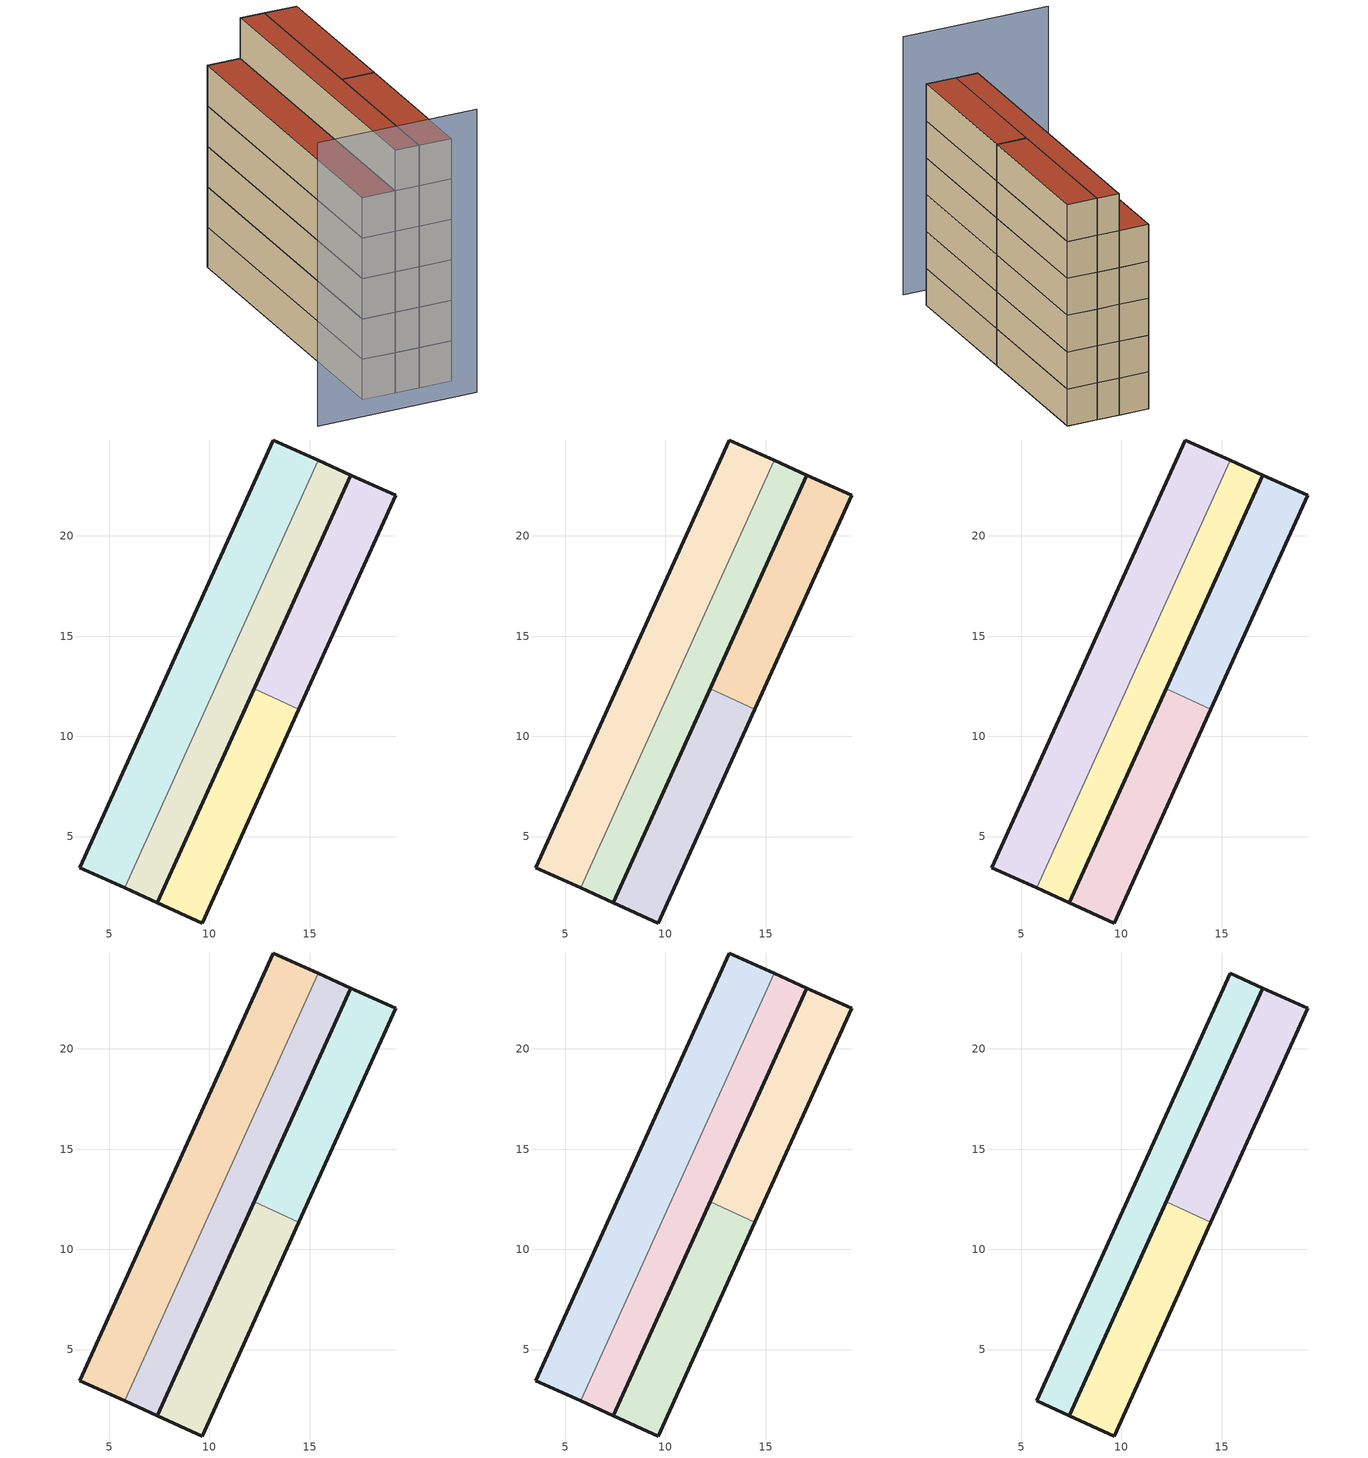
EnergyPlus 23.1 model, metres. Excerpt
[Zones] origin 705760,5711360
7df6a1a199fd333e_F0_dwelling_0
 floor ground (EU_floor_Construction): 14.46,11.36 19.29,22.03 17.07,23.04 12.24,12.37 z0
 wall outside (EU_wall_Construction): 12.24,12.37 17.07,23.04 19.29,22.03 14.46,11.36 z0:3
 wall to 7df6a1a199fd333e_F0_dwelling_1 (EU_wall_Construction): 14.46,11.36 12.24,12.37 z0:3
7df6a1a199fd333e_F0_dwelling_1
 floor ground (EU_floor_Construction): 9.63,0.69 14.46,11.36 12.24,12.37 7.41,1.69 z0
 wall outside (EU_wall_Construction): 14.46,11.36 9.63,0.69 7.41,1.69 12.24,12.37 z0:3
7df6a1a199fd333e_F0_dwelling_2
 floor ground (EU_floor_Construction): 5.77,2.44 15.43,23.78 13.2,24.79 3.54,3.44 z0
 wall outside (EU_wall_Construction): 5.77,2.44 3.54,3.44 13.2,24.79 15.43,23.78 z0:3
 wall to 7df6a1a199fd333e_F0_circulation (EU_wall_Construction): 15.43,23.78 5.77,2.44 z0:3
7df6a1a199fd333e_F0_circulation
 floor ground (EU_floor_Construction): 7.41,1.69 17.07,23.04 15.43,23.78 5.77,2.44 z0
 wall outside (EU_wall_Construction): 15.43,23.78 17.07,23.04 7.41,1.69 5.77,2.44 z0:3
7df6a1a199fd333e_F1_dwelling_0
 floor to 7df6a1a199fd333e_F0_dwelling_0 (EU_floor_Construction): 14.46,11.36 19.29,22.03 17.07,23.04 12.24,12.37 z3
 wall outside (EU_wall_Construction): 12.24,12.37 17.07,23.04 19.29,22.03 14.46,11.36 z3:6
 wall to 7df6a1a199fd333e_F1_dwelling_1 (EU_wall_Construction): 14.46,11.36 12.24,12.37 z3:6
7df6a1a199fd333e_F1_dwelling_1
 floor to 7df6a1a199fd333e_F0_dwelling_1 (EU_floor_Construction): 9.63,0.69 14.46,11.36 12.24,12.37 7.41,1.69 z3
 wall outside (EU_wall_Construction): 14.46,11.36 9.63,0.69 7.41,1.69 12.24,12.37 z3:6
7df6a1a199fd333e_F1_dwelling_2
 floor to 7df6a1a199fd333e_F0_dwelling_2 (EU_floor_Construction): 5.77,2.44 15.43,23.78 13.2,24.79 3.54,3.44 z3
 wall outside (EU_wall_Construction): 5.77,2.44 3.54,3.44 13.2,24.79 15.43,23.78 z3:6
 wall to 7df6a1a199fd333e_F1_circulation (EU_wall_Construction): 15.43,23.78 5.77,2.44 z3:6
7df6a1a199fd333e_F1_circulation
 floor to 7df6a1a199fd333e_F0_circulation (EU_floor_Construction): 7.41,1.69 17.07,23.04 15.43,23.78 5.77,2.44 z3
 wall outside (EU_wall_Construction): 15.43,23.78 17.07,23.04 7.41,1.69 5.77,2.44 z3:6
7df6a1a199fd333e_F2_dwelling_0
 floor to 7df6a1a199fd333e_F1_dwelling_0 (EU_floor_Construction): 14.46,11.36 19.29,22.03 17.07,23.04 12.24,12.37 z6
 wall outside (EU_wall_Construction): 12.24,12.37 17.07,23.04 19.29,22.03 14.46,11.36 z6:9
 wall to 7df6a1a199fd333e_F2_dwelling_1 (EU_wall_Construction): 14.46,11.36 12.24,12.37 z6:9
7df6a1a199fd333e_F2_dwelling_1
 floor to 7df6a1a199fd333e_F1_dwelling_1 (EU_floor_Construction): 9.63,0.69 14.46,11.36 12.24,12.37 7.41,1.69 z6
 wall outside (EU_wall_Construction): 14.46,11.36 9.63,0.69 7.41,1.69 12.24,12.37 z6:9
7df6a1a199fd333e_F2_dwelling_2
 floor to 7df6a1a199fd333e_F1_dwelling_2 (EU_floor_Construction): 5.77,2.44 15.43,23.78 13.2,24.79 3.54,3.44 z6
 wall outside (EU_wall_Construction): 5.77,2.44 3.54,3.44 13.2,24.79 15.43,23.78 z6:9
 wall to 7df6a1a199fd333e_F2_circulation (EU_wall_Construction): 15.43,23.78 5.77,2.44 z6:9
7df6a1a199fd333e_F2_circulation
 floor to 7df6a1a199fd333e_F1_circulation (EU_floor_Construction): 7.41,1.69 17.07,23.04 15.43,23.78 5.77,2.44 z6
 wall outside (EU_wall_Construction): 15.43,23.78 17.07,23.04 7.41,1.69 5.77,2.44 z6:9
7df6a1a199fd333e_F3_dwelling_0
 floor to 7df6a1a199fd333e_F2_dwelling_0 (EU_floor_Construction): 14.46,11.36 19.29,22.03 17.07,23.04 12.24,12.37 z9
 wall outside (EU_wall_Construction): 12.24,12.37 17.07,23.04 19.29,22.03 14.46,11.36 z9:12
 wall to 7df6a1a199fd333e_F3_dwelling_1 (EU_wall_Construction): 14.46,11.36 12.24,12.37 z9:12
7df6a1a199fd333e_F3_dwelling_1
 floor to 7df6a1a199fd333e_F2_dwelling_1 (EU_floor_Construction): 9.63,0.69 14.46,11.36 12.24,12.37 7.41,1.69 z9
 wall outside (EU_wall_Construction): 14.46,11.36 9.63,0.69 7.41,1.69 12.24,12.37 z9:12
7df6a1a199fd333e_F3_dwelling_2
 floor to 7df6a1a199fd333e_F2_dwelling_2 (EU_floor_Construction): 5.77,2.44 15.43,23.78 13.2,24.79 3.54,3.44 z9
 wall outside (EU_wall_Construction): 5.77,2.44 3.54,3.44 13.2,24.79 15.43,23.78 z9:12
 wall to 7df6a1a199fd333e_F3_circulation (EU_wall_Construction): 15.43,23.78 5.77,2.44 z9:12
7df6a1a199fd333e_F3_circulation
 floor to 7df6a1a199fd333e_F2_circulation (EU_floor_Construction): 7.41,1.69 17.07,23.04 15.43,23.78 5.77,2.44 z9
 wall outside (EU_wall_Construction): 15.43,23.78 17.07,23.04 7.41,1.69 5.77,2.44 z9:12
7df6a1a199fd333e_F4_dwelling_0
 floor to 7df6a1a199fd333e_F3_dwelling_0 (EU_floor_Construction): 14.46,11.36 19.29,22.03 17.07,23.04 12.24,12.37 z12
 wall outside (EU_wall_Construction): 12.24,12.37 17.07,23.04 19.29,22.03 14.46,11.36 z12:15
 wall to 7df6a1a199fd333e_F4_dwelling_1 (EU_wall_Construction): 14.46,11.36 12.24,12.37 z12:15
7df6a1a199fd333e_F4_dwelling_1
 floor to 7df6a1a199fd333e_F3_dwelling_1 (EU_floor_Construction): 9.63,0.69 14.46,11.36 12.24,12.37 7.41,1.69 z12
 wall outside (EU_wall_Construction): 14.46,11.36 9.63,0.69 7.41,1.69 12.24,12.37 z12:15
7df6a1a199fd333e_F4_dwelling_2
 floor to 7df6a1a199fd333e_F3_dwelling_2 (EU_floor_Construction): 5.77,2.44 15.43,23.78 13.2,24.79 3.54,3.44 z12
 wall outside (EU_wall_Construction): 5.77,2.44 3.54,3.44 13.2,24.79 15.43,23.78 z12:15
 wall to 7df6a1a199fd333e_F4_circulation (EU_wall_Construction): 15.43,23.78 5.77,2.44 z12:15
 roof outside (EU_roof_Construction): 15.43,23.78 5.77,2.44 3.54,3.44 13.2,24.79 z15
7df6a1a199fd333e_F4_circulation
 floor to 7df6a1a199fd333e_F3_circulation (EU_floor_Construction): 7.41,1.69 17.07,23.04 15.43,23.78 5.77,2.44 z12
 wall outside (EU_wall_Construction): 15.43,23.78 17.07,23.04 7.41,1.69 5.77,2.44 z12:15
7df6a1a199fd333e_F5_dwelling_0
 floor to 7df6a1a199fd333e_F4_dwelling_0 (EU_floor_Construction): 14.46,11.36 19.29,22.03 17.07,23.04 12.24,12.37 z15
 wall outside (EU_wall_Construction): 12.24,12.37 17.07,23.04 19.29,22.03 14.46,11.36 z15:18
 wall to 7df6a1a199fd333e_F5_dwelling_1 (EU_wall_Construction): 14.46,11.36 12.24,12.37 z15:18
 roof outside (EU_roof_Construction): 19.29,22.03 14.46,11.36 12.24,12.37 17.07,23.04 z18
7df6a1a199fd333e_F5_dwelling_1
 floor to 7df6a1a199fd333e_F4_dwelling_1 (EU_floor_Construction): 9.63,0.69 14.46,11.36 12.24,12.37 7.41,1.69 z15
 wall outside (EU_wall_Construction): 14.46,11.36 9.63,0.69 7.41,1.69 12.24,12.37 z15:18
 roof outside (EU_roof_Construction): 14.46,11.36 9.63,0.69 7.41,1.69 12.24,12.37 z18
7df6a1a199fd333e_F5_circulation
 floor to 7df6a1a199fd333e_F4_circulation (EU_floor_Construction): 7.41,1.69 17.07,23.04 15.43,23.78 5.77,2.44 z15
 wall outside (EU_wall_Construction): 15.43,23.78 17.07,23.04 7.41,1.69 5.77,2.44 15.43,23.78 z15:18
 roof outside (EU_roof_Construction): 17.07,23.04 7.41,1.69 5.77,2.44 15.43,23.78 z18
shading: -1.56,3.16 9.34,-1.72 z0:21
[Building]
EU S2 Campaign: North Axis=0; Terrain=City; Solar Distribution=FullExterior
[Site:Location]
London: Latitude=51.5; Longitude=-0.5; Time Zone=0; Elevation=25
[SizingPeriod:WeatherFileDays]
AnnualSizingPeriod: Begin Month=1; Begin Day of Month=1; End Month=12; End Day of Month=31; Day of Week for Start Day=Monday; Use Weather File Daylight Saving Period=No; Use Weather File Rain and Snow Indicators=No
[MATERIAL]
EU_InternalMass_Material: Roughness=MediumRough; Thickness=0.1; Conductivity=1; Density=1800; Specific Heat=900; Thermal Absorptance=0.9; Solar Absorptance=0.7; Visible Absorptance=0.7
[MATERIAL:NOMASS] Roughness=MediumRough; Thermal Absorptance=0.9; Solar Absorptance=0.7; Visible Absorptance=0.7
Name | Thermal Resistance
EU_wall_NoMass | 1.04674
EU_roof_NoMass | 4.32442
EU_floor_NoMass | 2.04616
[CONSTRUCTION]
EU_wall_Construction: EU_wall_NoMass
EU_roof_Construction: EU_roof_NoMass
EU_floor_Construction: EU_floor_NoMass
EU_InternalMass_Construction: EU_InternalMass_Material
[ZONE] Type=1; Multiplier=1; Ceiling Height=autocalculate; Floor Area=autocalculate; Part of Total Floor Area=Yes
Name | Volume
7df6a1a199fd333e_F0_dwelling_0 | 85.8757
7df6a1a199fd333e_F1_dwelling_0; 7df6a1a199fd333e_F2_dwelling_0; 7df6a1a199fd333e_F3_dwelling_0; 7df6a1a199fd333e_F4_dwelling_0; 7df6a1a199fd333e_F5_dwelling_0 | 85.875
7df6a1a199fd333e_F0_dwelling_1 | 85.8772
7df6a1a199fd333e_F1_dwelling_1; 7df6a1a199fd333e_F2_dwelling_1; 7df6a1a199fd333e_F3_dwelling_1; 7df6a1a199fd333e_F4_dwelling_1; 7df6a1a199fd333e_F5_dwelling_1 | 85.8765
7df6a1a199fd333e_F0_dwelling_2 | 171.739
7df6a1a199fd333e_F1_dwelling_2; 7df6a1a199fd333e_F2_dwelling_2; 7df6a1a199fd333e_F3_dwelling_2; 7df6a1a199fd333e_F4_dwelling_2 | 171.738
7df6a1a199fd333e_F0_circulation | 126.53
7df6a1a199fd333e_F1_circulation; 7df6a1a199fd333e_F2_circulation; 7df6a1a199fd333e_F3_circulation; 7df6a1a199fd333e_F4_circulation; 7df6a1a199fd333e_F5_circulation | 126.531
[INTERNALMASS] Construction=EU_InternalMass_Construction
Name | Zone or ZoneList | Surface Area
7df6a1a199fd333e_F0_dwelling_0_EU_InternalMass | 7df6a1a199fd333e_F0_dwelling_0 | 28.6266
7df6a1a199fd333e_F0_dwelling_1_EU_InternalMass | 7df6a1a199fd333e_F0_dwelling_1 | 28.6266
7df6a1a199fd333e_F0_dwelling_2_EU_InternalMass | 7df6a1a199fd333e_F0_dwelling_2 | 57.2532
7df6a1a199fd333e_F1_dwelling_0_EU_InternalMass | 7df6a1a199fd333e_F1_dwelling_0 | 28.6266
7df6a1a199fd333e_F1_dwelling_1_EU_InternalMass | 7df6a1a199fd333e_F1_dwelling_1 | 28.6266
7df6a1a199fd333e_F1_dwelling_2_EU_InternalMass | 7df6a1a199fd333e_F1_dwelling_2 | 57.2532
7df6a1a199fd333e_F2_dwelling_0_EU_InternalMass | 7df6a1a199fd333e_F2_dwelling_0 | 28.6266
7df6a1a199fd333e_F2_dwelling_1_EU_InternalMass | 7df6a1a199fd333e_F2_dwelling_1 | 28.6266
7df6a1a199fd333e_F2_dwelling_2_EU_InternalMass | 7df6a1a199fd333e_F2_dwelling_2 | 57.2532
7df6a1a199fd333e_F3_dwelling_0_EU_InternalMass | 7df6a1a199fd333e_F3_dwelling_0 | 28.6266
7df6a1a199fd333e_F3_dwelling_1_EU_InternalMass | 7df6a1a199fd333e_F3_dwelling_1 | 28.6266
7df6a1a199fd333e_F3_dwelling_2_EU_InternalMass | 7df6a1a199fd333e_F3_dwelling_2 | 57.2532
7df6a1a199fd333e_F4_dwelling_0_EU_InternalMass | 7df6a1a199fd333e_F4_dwelling_0 | 28.6266
7df6a1a199fd333e_F4_dwelling_1_EU_InternalMass | 7df6a1a199fd333e_F4_dwelling_1 | 28.6266
7df6a1a199fd333e_F4_dwelling_2_EU_InternalMass | 7df6a1a199fd333e_F4_dwelling_2 | 57.2532
7df6a1a199fd333e_F5_dwelling_0_EU_InternalMass | 7df6a1a199fd333e_F5_dwelling_0 | 71.2905
7df6a1a199fd333e_F5_dwelling_1_EU_InternalMass | 7df6a1a199fd333e_F5_dwelling_1 | 71.2905
[OTHEREQUIPMENT] Fuel Type=Electricity; Design Level Calculation Method=Watts/Area; Power per Zone Floor Area=1; Fraction Latent=0; Fraction Radiant=0; Fraction Lost=0; Carbon Dioxide Generation Rate=0; EndUse Subcategory=EU_Step8_InternalGains
Name | Zone or ZoneList or Space or SpaceList | Schedule
EU_Step8_InternalGain_7df6a1a199fd333e_F0_dwelling_0_f000 | 7df6a1a199fd333e_F0_dwelling_0 | EU_Step8_GainSchedule_7df6a1a199fd333e_F0_dwelling_0_f000
EU_Step8_InternalGain_7df6a1a199fd333e_F0_dwelling_1_f000 | 7df6a1a199fd333e_F0_dwelling_1 | EU_Step8_GainSchedule_7df6a1a199fd333e_F0_dwelling_1_f000
EU_Step8_InternalGain_7df6a1a199fd333e_F0_dwelling_2_f000 | 7df6a1a199fd333e_F0_dwelling_2 | EU_Step8_GainSchedule_7df6a1a199fd333e_F0_dwelling_2_f000
EU_Step8_InternalGain_7df6a1a199fd333e_F1_dwelling_0_f000 | 7df6a1a199fd333e_F1_dwelling_0 | EU_Step8_GainSchedule_7df6a1a199fd333e_F1_dwelling_0_f000
EU_Step8_InternalGain_7df6a1a199fd333e_F1_dwelling_1_f000 | 7df6a1a199fd333e_F1_dwelling_1 | EU_Step8_GainSchedule_7df6a1a199fd333e_F1_dwelling_1_f000
EU_Step8_InternalGain_7df6a1a199fd333e_F1_dwelling_2_f000 | 7df6a1a199fd333e_F1_dwelling_2 | EU_Step8_GainSchedule_7df6a1a199fd333e_F1_dwelling_2_f000
EU_Step8_InternalGain_7df6a1a199fd333e_F2_dwelling_0_f000 | 7df6a1a199fd333e_F2_dwelling_0 | EU_Step8_GainSchedule_7df6a1a199fd333e_F2_dwelling_0_f000
EU_Step8_InternalGain_7df6a1a199fd333e_F2_dwelling_1_f000 | 7df6a1a199fd333e_F2_dwelling_1 | EU_Step8_GainSchedule_7df6a1a199fd333e_F2_dwelling_1_f000
EU_Step8_InternalGain_7df6a1a199fd333e_F2_dwelling_2_f000 | 7df6a1a199fd333e_F2_dwelling_2 | EU_Step8_GainSchedule_7df6a1a199fd333e_F2_dwelling_2_f000
EU_Step8_InternalGain_7df6a1a199fd333e_F3_dwelling_0_f000 | 7df6a1a199fd333e_F3_dwelling_0 | EU_Step8_GainSchedule_7df6a1a199fd333e_F3_dwelling_0_f000
EU_Step8_InternalGain_7df6a1a199fd333e_F3_dwelling_1_f000 | 7df6a1a199fd333e_F3_dwelling_1 | EU_Step8_GainSchedule_7df6a1a199fd333e_F3_dwelling_1_f000
EU_Step8_InternalGain_7df6a1a199fd333e_F3_dwelling_2_f000 | 7df6a1a199fd333e_F3_dwelling_2 | EU_Step8_GainSchedule_7df6a1a199fd333e_F3_dwelling_2_f000
EU_Step8_InternalGain_7df6a1a199fd333e_F4_dwelling_0_f000 | 7df6a1a199fd333e_F4_dwelling_0 | EU_Step8_GainSchedule_7df6a1a199fd333e_F4_dwelling_0_f000
EU_Step8_InternalGain_7df6a1a199fd333e_F4_dwelling_1_f000 | 7df6a1a199fd333e_F4_dwelling_1 | EU_Step8_GainSchedule_7df6a1a199fd333e_F4_dwelling_1_f000
EU_Step8_InternalGain_7df6a1a199fd333e_F4_dwelling_2_f000 | 7df6a1a199fd333e_F4_dwelling_2 | EU_Step8_GainSchedule_7df6a1a199fd333e_F4_dwelling_2_f000
EU_Step8_InternalGain_7df6a1a199fd333e_F5_dwelling_0_f000 | 7df6a1a199fd333e_F5_dwelling_0 | EU_Step8_GainSchedule_7df6a1a199fd333e_F5_dwelling_0_f000
EU_Step8_InternalGain_7df6a1a199fd333e_F5_dwelling_1_f000 | 7df6a1a199fd333e_F5_dwelling_1 | EU_Step8_GainSchedule_7df6a1a199fd333e_F5_dwelling_1_f000
[ZONEINFILTRATION:DESIGNFLOWRATE] Schedule=EU_AlwaysOn; Design Flow Rate Calculation Method=Flow/Area; Flow Rate per Floor Area=0.0005; Constant Term Coefficient=1; Temperature Term Coefficient=0; Velocity Term Coefficient=0; Velocity Squared Term Coefficient=0
Name | Zone or ZoneList or Space or SpaceList
EU_Circulation_Infiltration_7df6a1a199fd333e_F0_circulation | 7df6a1a199fd333e_F0_circulation
EU_Circulation_Infiltration_7df6a1a199fd333e_F1_circulation | 7df6a1a199fd333e_F1_circulation
EU_Circulation_Infiltration_7df6a1a199fd333e_F2_circulation | 7df6a1a199fd333e_F2_circulation
EU_Circulation_Infiltration_7df6a1a199fd333e_F3_circulation | 7df6a1a199fd333e_F3_circulation
EU_Circulation_Infiltration_7df6a1a199fd333e_F4_circulation | 7df6a1a199fd333e_F4_circulation
EU_Circulation_Infiltration_7df6a1a199fd333e_F5_circulation | 7df6a1a199fd333e_F5_circulation
[ZONEVENTILATION:DESIGNFLOWRATE] Schedule=EU_AlwaysOn; Design Flow Rate Calculation Method=AirChanges/Hour; Air Changes per Hour=0.488719; Ventilation Type=Natural; Fan Pressure Rise=0; Fan Total Efficiency=1; Constant Term Coefficient=1; Temperature Term Coefficient=0; Velocity Term Coefficient=0; Velocity Squared Term Coefficient=0; Minimum Indoor Temperature=-100; Maximum Indoor Temperature=100; Delta Temperature=-100; Minimum Outdoor Temperature=-100; Maximum Outdoor Temperature=100; Maximum Wind Speed=40
Name | Zone or ZoneList or Space or SpaceList
EU_ConstantAir_7df6a1a199fd333e_F0_dwelling_0 | 7df6a1a199fd333e_F0_dwelling_0
EU_ConstantAir_7df6a1a199fd333e_F0_dwelling_1 | 7df6a1a199fd333e_F0_dwelling_1
EU_ConstantAir_7df6a1a199fd333e_F0_dwelling_2 | 7df6a1a199fd333e_F0_dwelling_2
EU_ConstantAir_7df6a1a199fd333e_F1_dwelling_0 | 7df6a1a199fd333e_F1_dwelling_0
EU_ConstantAir_7df6a1a199fd333e_F1_dwelling_1 | 7df6a1a199fd333e_F1_dwelling_1
EU_ConstantAir_7df6a1a199fd333e_F1_dwelling_2 | 7df6a1a199fd333e_F1_dwelling_2
EU_ConstantAir_7df6a1a199fd333e_F2_dwelling_0 | 7df6a1a199fd333e_F2_dwelling_0
EU_ConstantAir_7df6a1a199fd333e_F2_dwelling_1 | 7df6a1a199fd333e_F2_dwelling_1
EU_ConstantAir_7df6a1a199fd333e_F2_dwelling_2 | 7df6a1a199fd333e_F2_dwelling_2
EU_ConstantAir_7df6a1a199fd333e_F3_dwelling_0 | 7df6a1a199fd333e_F3_dwelling_0
EU_ConstantAir_7df6a1a199fd333e_F3_dwelling_1 | 7df6a1a199fd333e_F3_dwelling_1
EU_ConstantAir_7df6a1a199fd333e_F3_dwelling_2 | 7df6a1a199fd333e_F3_dwelling_2
EU_ConstantAir_7df6a1a199fd333e_F4_dwelling_0 | 7df6a1a199fd333e_F4_dwelling_0
EU_ConstantAir_7df6a1a199fd333e_F4_dwelling_1 | 7df6a1a199fd333e_F4_dwelling_1
EU_ConstantAir_7df6a1a199fd333e_F4_dwelling_2 | 7df6a1a199fd333e_F4_dwelling_2
EU_ConstantAir_7df6a1a199fd333e_F5_dwelling_0 | 7df6a1a199fd333e_F5_dwelling_0
EU_ConstantAir_7df6a1a199fd333e_F5_dwelling_1 | 7df6a1a199fd333e_F5_dwelling_1
[HVACTEMPLATE:THERMOSTAT] Constant Heating Setpoint=20; Constant Cooling Setpoint=50
EU_HeatOnly_7df6a1a199fd333e_F0_dwelling_0; EU_HeatOnly_7df6a1a199fd333e_F0_dwelling_1; EU_HeatOnly_7df6a1a199fd333e_F0_dwelling_2; EU_HeatOnly_7df6a1a199fd333e_F1_dwelling_0; EU_HeatOnly_7df6a1a199fd333e_F1_dwelling_1; EU_HeatOnly_7df6a1a199fd333e_F1_dwelling_2; EU_HeatOnly_7df6a1a199fd333e_F2_dwelling_0; EU_HeatOnly_7df6a1a199fd333e_F2_dwelling_1; EU_HeatOnly_7df6a1a199fd333e_F2_dwelling_2; EU_HeatOnly_7df6a1a199fd333e_F3_dwelling_0; EU_HeatOnly_7df6a1a199fd333e_F3_dwelling_1; EU_HeatOnly_7df6a1a199fd333e_F3_dwelling_2; EU_HeatOnly_7df6a1a199fd333e_F4_dwelling_0; EU_HeatOnly_7df6a1a199fd333e_F4_dwelling_1; EU_HeatOnly_7df6a1a199fd333e_F4_dwelling_2; EU_HeatOnly_7df6a1a199fd333e_F5_dwelling_0; EU_HeatOnly_7df6a1a199fd333e_F5_dwelling_1
[HVACTEMPLATE:ZONE:IDEALLOADSAIRSYSTEM] System Availability Schedule=EU_AlwaysOn; Maximum Heating Supply Air Temperature=50; Minimum Cooling Supply Air Temperature=13; Maximum Heating Supply Air Humidity Ratio=0.0156; Minimum Cooling Supply Air Humidity Ratio=0.0077; Heating Limit=NoLimit; Cooling Limit=NoLimit; Heating Availability Schedule=EU_AlwaysOn; Cooling Availability Schedule=EU_CoolingOff; Dehumidification Control Type=ConstantSensibleHeatRatio; Cooling Sensible Heat Ratio=0.7; Dehumidification Setpoint=60; Humidification Control Type=None; Humidification Setpoint=30; Outdoor Air Method=None; Outdoor Air Flow Rate per Person=0.00944; Outdoor Air Flow Rate per Zone Floor Area=0; Outdoor Air Flow Rate per Zone=0; Demand Controlled Ventilation Type=None; Outdoor Air Economizer Type=NoEconomizer; Heat Recovery Type=None; Sensible Heat Recovery Effectiveness=0.7; Latent Heat Recovery Effectiveness=0.65
Name | Template Thermostat
7df6a1a199fd333e_F0_dwelling_0 | EU_HeatOnly_7df6a1a199fd333e_F0_dwelling_0
7df6a1a199fd333e_F0_dwelling_1 | EU_HeatOnly_7df6a1a199fd333e_F0_dwelling_1
7df6a1a199fd333e_F0_dwelling_2 | EU_HeatOnly_7df6a1a199fd333e_F0_dwelling_2
7df6a1a199fd333e_F1_dwelling_0 | EU_HeatOnly_7df6a1a199fd333e_F1_dwelling_0
7df6a1a199fd333e_F1_dwelling_1 | EU_HeatOnly_7df6a1a199fd333e_F1_dwelling_1
7df6a1a199fd333e_F1_dwelling_2 | EU_HeatOnly_7df6a1a199fd333e_F1_dwelling_2
7df6a1a199fd333e_F2_dwelling_0 | EU_HeatOnly_7df6a1a199fd333e_F2_dwelling_0
7df6a1a199fd333e_F2_dwelling_1 | EU_HeatOnly_7df6a1a199fd333e_F2_dwelling_1
7df6a1a199fd333e_F2_dwelling_2 | EU_HeatOnly_7df6a1a199fd333e_F2_dwelling_2
7df6a1a199fd333e_F3_dwelling_0 | EU_HeatOnly_7df6a1a199fd333e_F3_dwelling_0
7df6a1a199fd333e_F3_dwelling_1 | EU_HeatOnly_7df6a1a199fd333e_F3_dwelling_1
7df6a1a199fd333e_F3_dwelling_2 | EU_HeatOnly_7df6a1a199fd333e_F3_dwelling_2
7df6a1a199fd333e_F4_dwelling_0 | EU_HeatOnly_7df6a1a199fd333e_F4_dwelling_0
7df6a1a199fd333e_F4_dwelling_1 | EU_HeatOnly_7df6a1a199fd333e_F4_dwelling_1
7df6a1a199fd333e_F4_dwelling_2 | EU_HeatOnly_7df6a1a199fd333e_F4_dwelling_2
7df6a1a199fd333e_F5_dwelling_0 | EU_HeatOnly_7df6a1a199fd333e_F5_dwelling_0
7df6a1a199fd333e_F5_dwelling_1 | EU_HeatOnly_7df6a1a199fd333e_F5_dwelling_1
[SIZING:ZONE] Zone Cooling Design Supply Air Temperature Input Method=SupplyAirTemperature; Zone Cooling Design Supply Air Temperature=13; Zone Heating Design Supply Air Temperature Input Method=SupplyAirTemperature; Zone Heating Design Supply Air Temperature=50; Zone Cooling Design Supply Air Humidity Ratio=0.008; Zone Heating Design Supply Air Humidity Ratio=0.008; Cooling Design Air Flow Method=DesignDay; Cooling Design Air Flow Rate=0; Cooling Minimum Air Flow per Zone Floor Area=0.000762; Cooling Minimum Air Flow=0; Cooling Minimum Air Flow Fraction=0.2; Heating Design Air Flow Method=DesignDay; Heating Design Air Flow Rate=0; Heating Maximum Air Flow per Zone Floor Area=0.002032; Heating Maximum Air Flow=0.141576; Heating Maximum Air Flow Fraction=0.3; Account for Dedicated Outdoor Air System=No; Dedicated Outdoor Air System Control Strategy=NeutralSupplyAir; Dedicated Outdoor Air Low Setpoint Temperature for Design=autosize; Dedicated Outdoor Air High Setpoint Temperature for Design=autosize; Zone Load Sizing Method=Sensible Load Only No Latent Load; Zone Latent Cooling Design Supply Air Humidity Ratio Input Method=HumidityRatioDifference; Zone Cooling Design Supply Air Humidity Ratio Difference=0.005; Zone Latent Heating Design Supply Air Humidity Ratio Input Method=HumidityRatioDifference; Zone Humidification Design Supply Air Humidity Ratio Difference=0.005
7df6a1a199fd333e_F0_dwelling_0; 7df6a1a199fd333e_F0_dwelling_1; 7df6a1a199fd333e_F0_dwelling_2; 7df6a1a199fd333e_F1_dwelling_0; 7df6a1a199fd333e_F1_dwelling_1; 7df6a1a199fd333e_F1_dwelling_2; 7df6a1a199fd333e_F2_dwelling_0; 7df6a1a199fd333e_F2_dwelling_1; 7df6a1a199fd333e_F2_dwelling_2; 7df6a1a199fd333e_F3_dwelling_0; 7df6a1a199fd333e_F3_dwelling_1; 7df6a1a199fd333e_F3_dwelling_2; 7df6a1a199fd333e_F4_dwelling_0; 7df6a1a199fd333e_F4_dwelling_1; 7df6a1a199fd333e_F4_dwelling_2; 7df6a1a199fd333e_F5_dwelling_0; 7df6a1a199fd333e_F5_dwelling_1
[SCHEDULE:CONSTANT]
Name | Hourly Value
EU_AlwaysOn | 1
EU_CoolingOff | 0
[SCHEDULE:FILE] Column Number=1; Rows to Skip at Top=0; Number of Hours of Data=8760; Column Separator=Comma; Interpolate to Timestep=No; Minutes per Item=60; Adjust Schedule for Daylight Savings=Yes
Name | File
EU_Step8_GainSchedule_7df6a1a199fd333e_F0_dwelling_0_f000 | ../../schedules/7df6a1a199fd333e/7df6a1a199fd333e_F0_dwelling_0_f000_gain.csv
EU_Step8_GainSchedule_7df6a1a199fd333e_F0_dwelling_1_f000 | ../../schedules/7df6a1a199fd333e/7df6a1a199fd333e_F0_dwelling_1_f000_gain.csv
EU_Step8_GainSchedule_7df6a1a199fd333e_F0_dwelling_2_f000 | ../../schedules/7df6a1a199fd333e/7df6a1a199fd333e_F0_dwelling_2_f000_gain.csv
EU_Step8_GainSchedule_7df6a1a199fd333e_F1_dwelling_0_f000 | ../../schedules/7df6a1a199fd333e/7df6a1a199fd333e_F1_dwelling_0_f000_gain.csv
EU_Step8_GainSchedule_7df6a1a199fd333e_F1_dwelling_1_f000 | ../../schedules/7df6a1a199fd333e/7df6a1a199fd333e_F1_dwelling_1_f000_gain.csv
EU_Step8_GainSchedule_7df6a1a199fd333e_F1_dwelling_2_f000 | ../../schedules/7df6a1a199fd333e/7df6a1a199fd333e_F1_dwelling_2_f000_gain.csv
EU_Step8_GainSchedule_7df6a1a199fd333e_F2_dwelling_0_f000 | ../../schedules/7df6a1a199fd333e/7df6a1a199fd333e_F2_dwelling_0_f000_gain.csv
EU_Step8_GainSchedule_7df6a1a199fd333e_F2_dwelling_1_f000 | ../../schedules/7df6a1a199fd333e/7df6a1a199fd333e_F2_dwelling_1_f000_gain.csv
EU_Step8_GainSchedule_7df6a1a199fd333e_F2_dwelling_2_f000 | ../../schedules/7df6a1a199fd333e/7df6a1a199fd333e_F2_dwelling_2_f000_gain.csv
EU_Step8_GainSchedule_7df6a1a199fd333e_F3_dwelling_0_f000 | ../../schedules/7df6a1a199fd333e/7df6a1a199fd333e_F3_dwelling_0_f000_gain.csv
EU_Step8_GainSchedule_7df6a1a199fd333e_F3_dwelling_1_f000 | ../../schedules/7df6a1a199fd333e/7df6a1a199fd333e_F3_dwelling_1_f000_gain.csv
EU_Step8_GainSchedule_7df6a1a199fd333e_F3_dwelling_2_f000 | ../../schedules/7df6a1a199fd333e/7df6a1a199fd333e_F3_dwelling_2_f000_gain.csv
EU_Step8_GainSchedule_7df6a1a199fd333e_F4_dwelling_0_f000 | ../../schedules/7df6a1a199fd333e/7df6a1a199fd333e_F4_dwelling_0_f000_gain.csv
EU_Step8_GainSchedule_7df6a1a199fd333e_F4_dwelling_1_f000 | ../../schedules/7df6a1a199fd333e/7df6a1a199fd333e_F4_dwelling_1_f000_gain.csv
EU_Step8_GainSchedule_7df6a1a199fd333e_F4_dwelling_2_f000 | ../../schedules/7df6a1a199fd333e/7df6a1a199fd333e_F4_dwelling_2_f000_gain.csv
EU_Step8_GainSchedule_7df6a1a199fd333e_F5_dwelling_0_f000 | ../../schedules/7df6a1a199fd333e/7df6a1a199fd333e_F5_dwelling_0_f000_gain.csv
EU_Step8_GainSchedule_7df6a1a199fd333e_F5_dwelling_1_f000 | ../../schedules/7df6a1a199fd333e/7df6a1a199fd333e_F5_dwelling_1_f000_gain.csv
